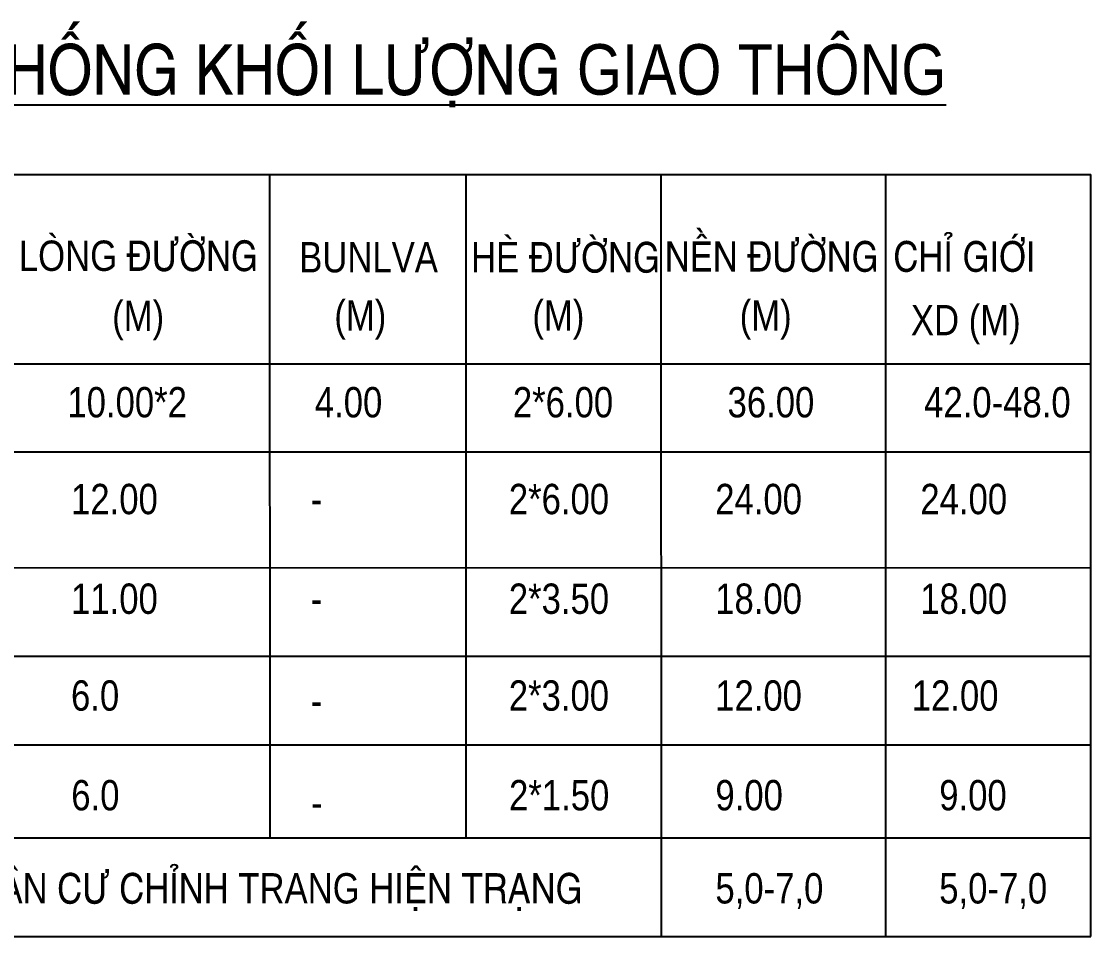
# Model space of a CAD drawing. Header units: millimetres. Extents: x 563079 to 571925, y 2063830 to 2067381.
# Drawn here: x 568855.1 to 568925.8, y 2063914.8 to 2063975.3 of the extents above; entities that cross this region are included whole.
import ezdxf

# ---------------------------------------------------------------- set-up
doc = ezdxf.new("R2010")
doc.units = ezdxf.units.MM
doc.header["$MEASUREMENT"] = 0
doc.layers.add('DienHT', color=1, linetype='Continuous')
doc.styles.add('1', font='', dxfattribs={"height": 50})
doc.styles.add('IN', font='')
doc.styles.get('1').set_extended_font_data('.VnArial NarrowH')
doc.styles.get('IN').set_extended_font_data('.VnArial NarrowH')

msp = doc.modelspace()

# ---------------------------------------------------------------- linework, layer by layer
at = {"layer": 'DienHT', "linetype": 'Continuous', "ltscale": 15}
for p, q in [((568821.19684, 2063965.15887), (568925.75147, 2063965.15619)), ((568871.5223, 2063921.34073), (568871.50148, 2063965.15894)), ((568884.49048, 2063921.34), (568884.46966, 2063965.1582)), ((568897.383, 2063914.82793), (568897.35851, 2063965.1578)), ((568912.2057, 2063914.82709), (568912.20603, 2063965.15744)), ((568925.75114, 2063914.82633), (568925.75147, 2063965.15619)), ((568821.16765, 2063952.65887), (568925.78066, 2063952.65296)), ((568821.1831, 2063946.84752), (568925.79611, 2063946.84161)), ((568821.1831, 2063939.19049), (568925.79611, 2063939.18459)), ((568821.18342, 2063933.34155), (568925.79643, 2063933.33565)), ((568821.18392, 2063927.4926), (568925.79693, 2063927.4867)), ((568821.18895, 2063921.34357), (568925.75128, 2063921.33767)), ((568821.18834, 2063914.83223), (568925.75067, 2063914.82633))]:
    msp.add_line(p, q, dxfattribs=at)

# ---------------------------------------------------------------- texts
at = {"layer": 'DienHT', "linetype": 'Continuous', "style": 'IN'}
msp.add_text('%%UB¶ng thèng khèi l\xadîng giao th«ng', height=3.3333333, dxfattribs=at).set_placement((568839.9138, 2063970.42295))
at = {"layer": 'DienHT', "linetype": 'Continuous', "ltscale": 15, "style": '1'}
for s, p in [('lßng ®\xadêng', (568854.92877, 2063958.78708)), ('HÌ ®\xadêng', (568884.80232, 2063958.68802)), ('NÒn ®\xadêng ', (568897.60269, 2063958.74434)), ('cHØ GIíI', (568912.70674, 2063958.74292)), ('bunlva', (568873.45051, 2063958.68878)), ('(M)', (568861.09438, 2063954.81073)), ('(M)', (568875.76937, 2063954.8485)), ('(M)', (568888.85559, 2063954.84775)), ('(M)', (568902.5491, 2063954.84782)), ('XD (M)', (568913.86007, 2063954.53675)), ('10.00*2', (568858.13543, 2063949.11375)), ('4.00', (568874.47991, 2063949.11375)), ('2*6.00', (568887.56613, 2063949.11375)), ('36.00', (568901.74687, 2063949.11375)), ('42.0-48.0', (568914.73311, 2063949.11375)), ('12.00', (568858.37868, 2063942.72067)), ('2*6.00', (568887.2986, 2063942.72067)), ('24.00', (568900.93164, 2063942.72067)), ('24.00', (568914.48324, 2063942.72067)), ('-', (568874.21238, 2063942.72067)), ('11.00', (568858.3785, 2063936.13873)), ('2*3.50', (568887.29842, 2063936.13873)), ('18.00', (568900.93146, 2063936.13873)), ('18.00', (568914.48306, 2063936.13873)), ('-', (568874.2122, 2063936.13873)), ('6.0', (568858.37553, 2063929.74565)), ('2*3.00', (568887.29546, 2063929.74565)), ('12.00', (568900.92849, 2063929.74565)), ('12.00', (568913.91473, 2063929.74565)), ('-', (568874.20924, 2063929.39905)), ('6.0', (568858.39219, 2063923.16371)), ('2*1.50', (568887.31211, 2063923.16371)), ('9.00', (568900.94515, 2063923.16371)), ('9.00', (568915.73108, 2063923.16371)), ('-', (568874.22589, 2063922.67544)), ('F - F, G-g   ®\xadêng d©n c\xad chØnh trang hiÖn tr¹ng', (568830.34457, 2063917.01468)), ('5,0-7,0', (568900.94449, 2063917.01468)), ('5,0-7,0', (568915.73042, 2063917.01468))]:
    msp.add_text(s, height=2, rotation=359.9999999, dxfattribs=at).set_placement(p)

doc.saveas('drawing.dxf')
